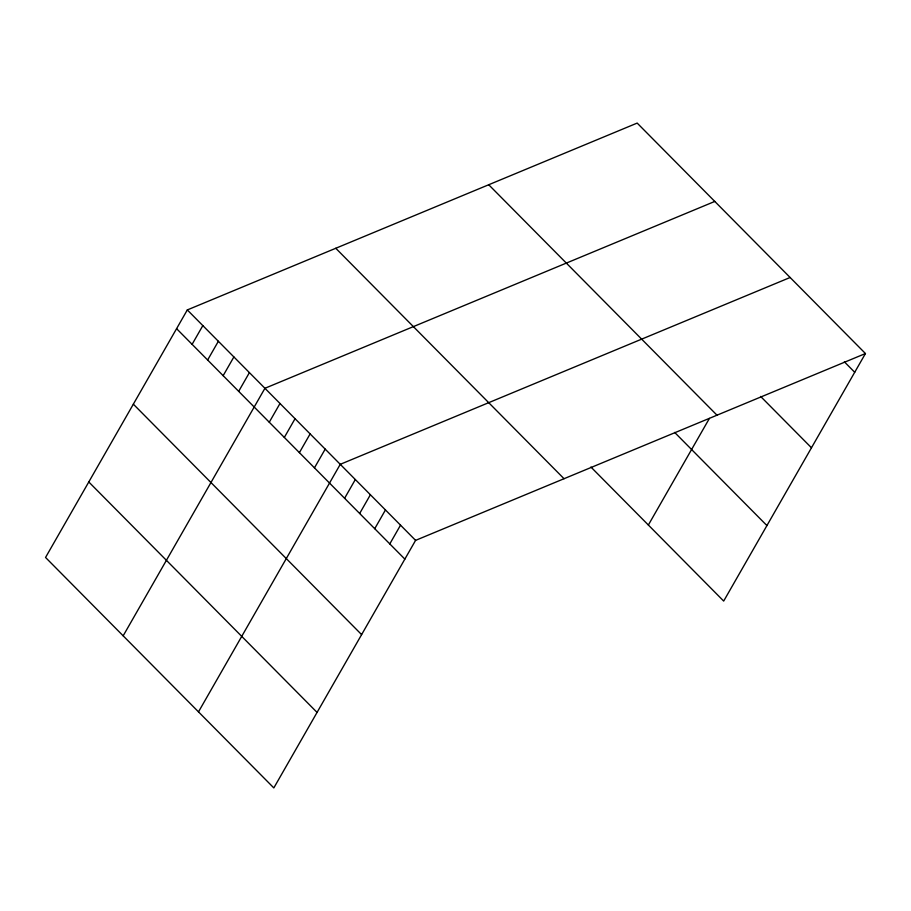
<?xml version="1.0" encoding="UTF-8"?>
<svg xmlns="http://www.w3.org/2000/svg" width="911" height="911" viewBox="0 0 911 911"><rect width="100%" height="100%" fill="white"/><g stroke="black" fill="none" stroke-linecap="round" stroke-linejoin="round"><path stroke-width="1.37" d="M187.313 309.934L45.55 557.464L273.824 787.913L415.587 540.371L865.45 353.536L637.176 123.087L187.313 309.934L415.587 540.371M192.107 344.335L202.834 325.603M207.628 360.016L218.367 341.272M223.149 375.685L233.888 356.941M238.671 391.354L249.409 372.61M123.167 635.821L264.93 388.28L714.793 201.433M269.257 422.226L279.996 403.493M284.323 437.439L295.062 418.696M299.389 452.653L310.127 433.909M314.454 467.855L325.193 449.123M198.496 711.867L340.258 464.325L790.122 277.491M344.597 498.283L355.324 479.539M359.663 513.485L370.39 494.753M374.728 528.699L385.455 509.955M389.794 543.913L400.521 525.169M648.359 525.021L709.418 418.4M865.45 353.536L723.687 601.066L590.92 467.036M844.36 361.815L854.712 372.28M760.628 396.444L811.473 447.779M488.717 184.739L716.991 415.188M674.641 432.406L766.925 525.567M335.772 248.27L564.046 478.719M176.586 328.666L404.86 559.115M133.348 404.177L361.61 634.614M88.788 481.965L317.062 712.413"/></g></svg>
